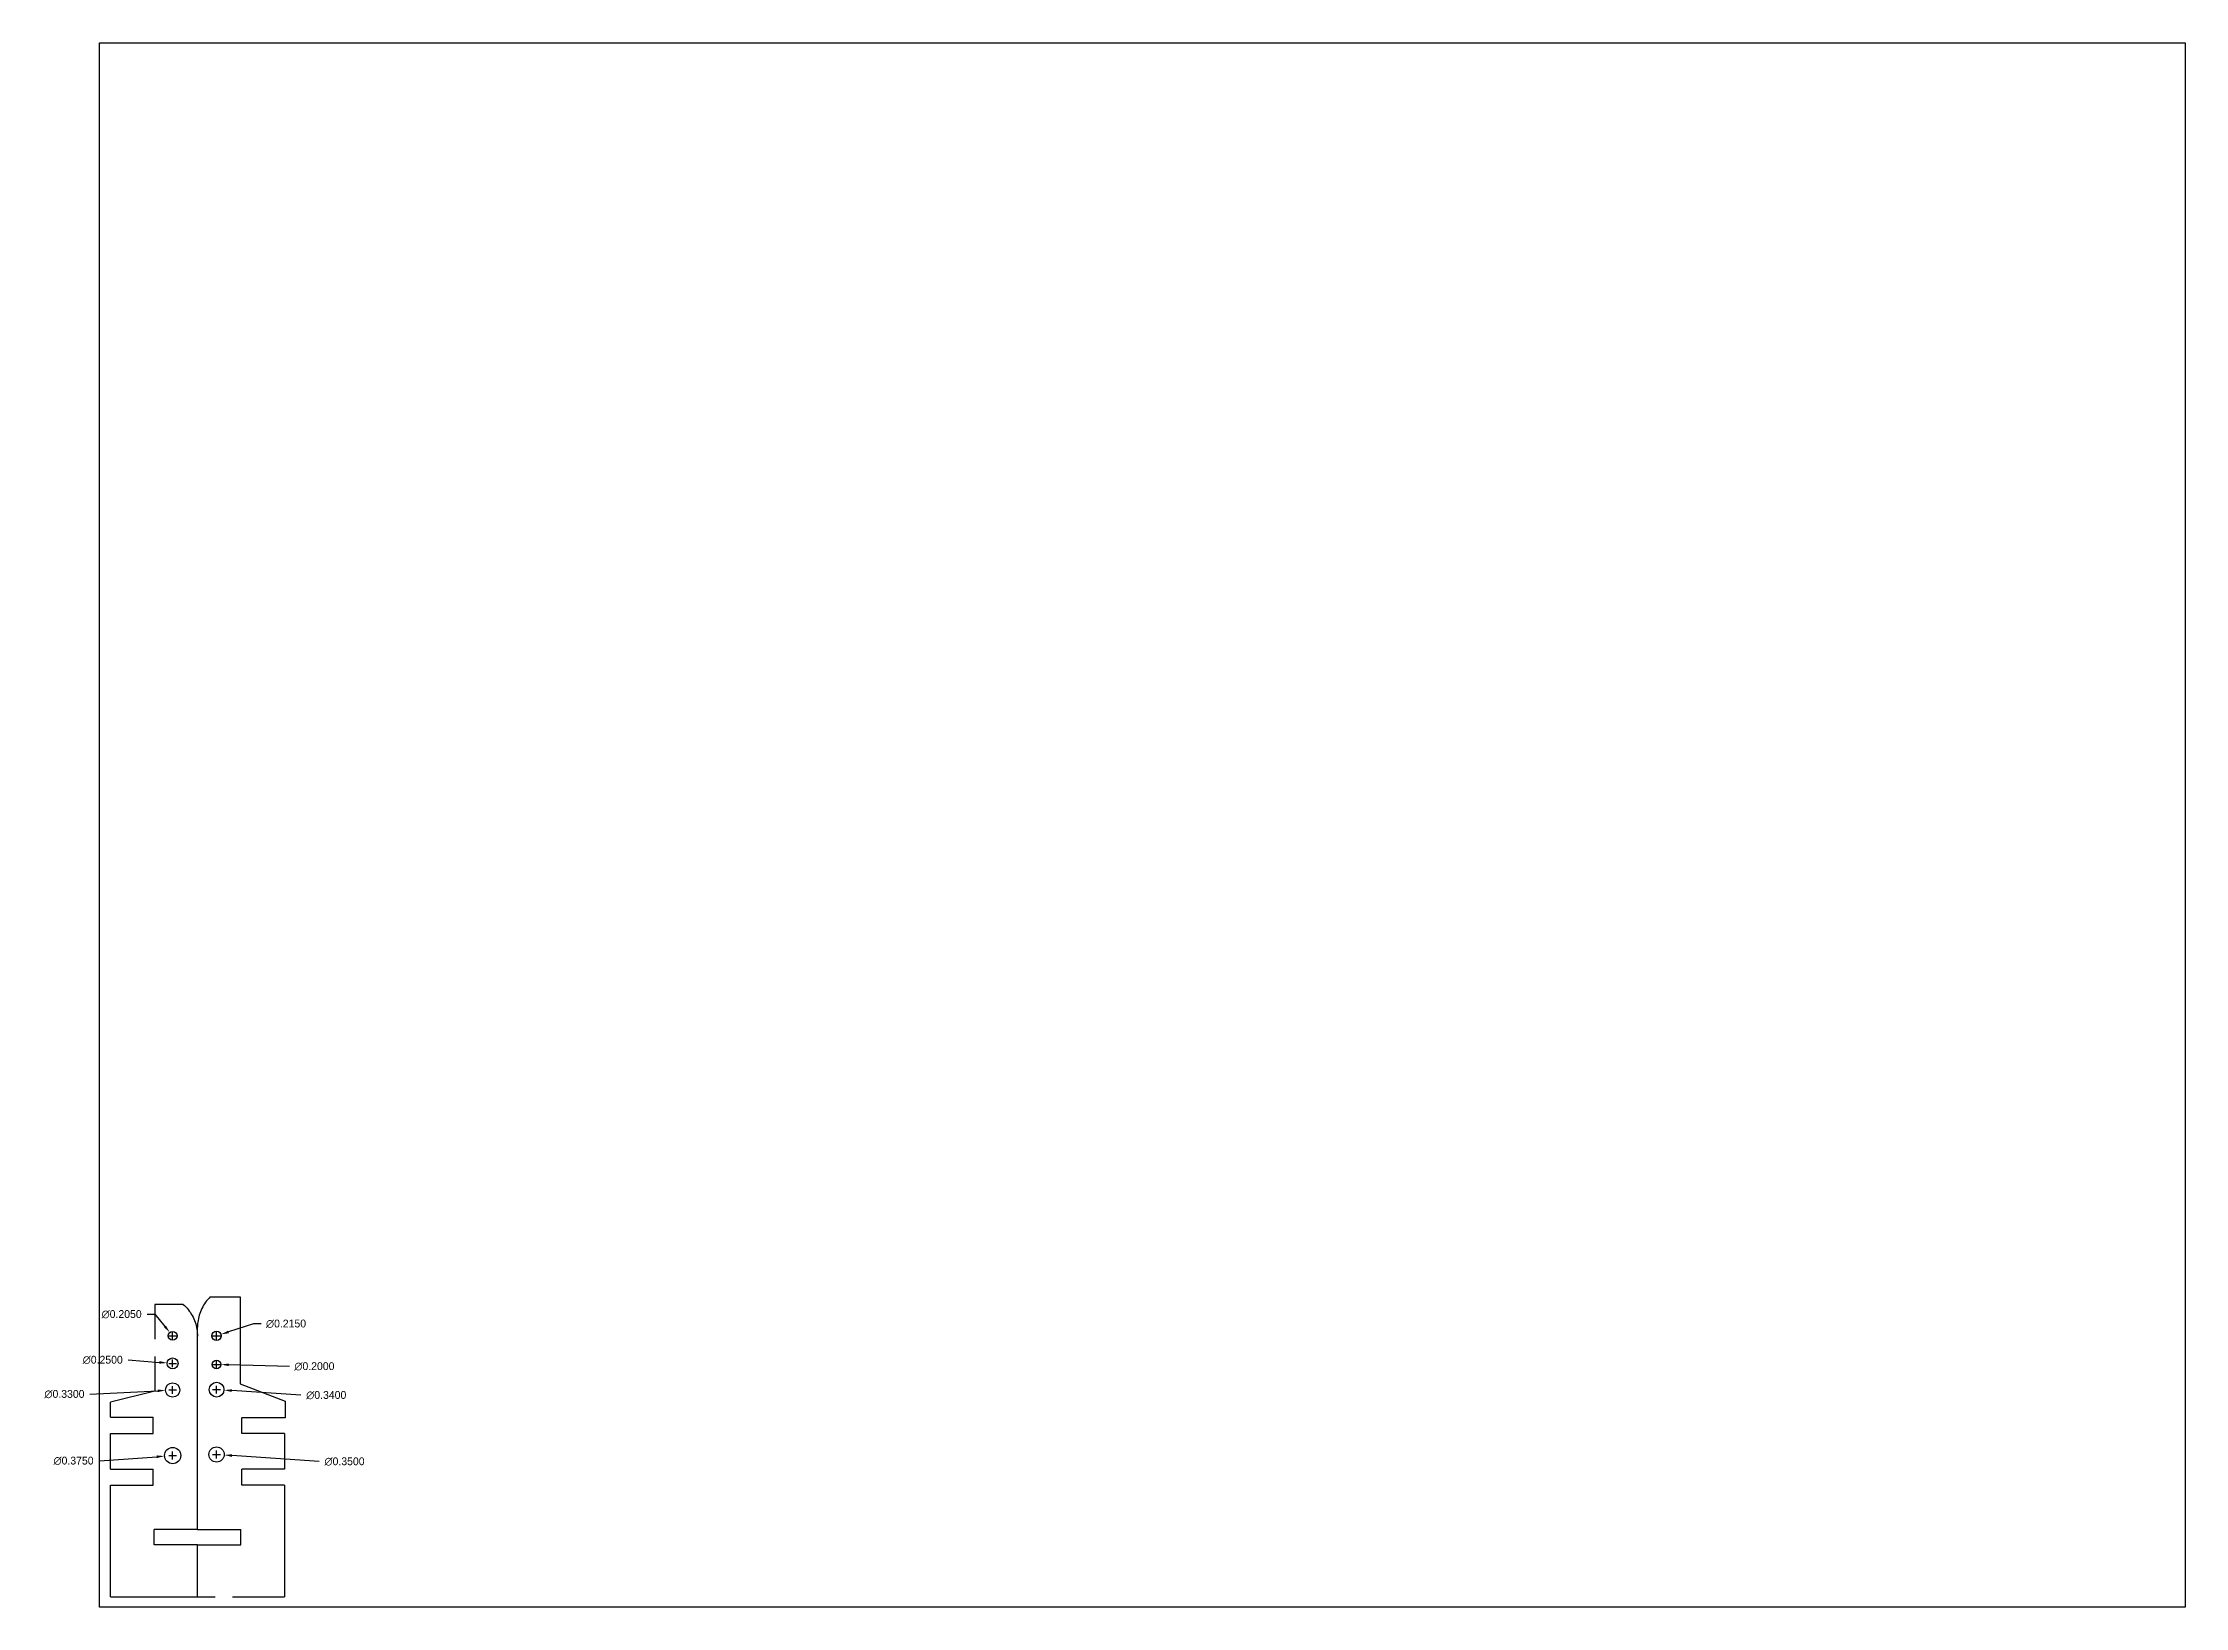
# Model space of a CAD drawing. Header units: inches. Extents: x -1514 to 1282, y -2074 to 286.
# Drawn here: x -572.99 to -523.68, y -416.37 to -380.37 of the extents above; entities that cross this region are included whole.
import ezdxf

# ---------------------------------------------------------------- set-up
doc = ezdxf.new("R2010")
doc.units = ezdxf.units.IN
doc.header["$LTSCALE"] = 0.1
doc.header["$MEASUREMENT"] = 0
doc.layers.add('pic', color=1, linetype='Continuous')
doc.dimstyles.get("Standard").update_dxf_attribs({"dimtxt": 0.18, "dimasz": 0.18, "dimexe": 0.18, "dimexo": 0.0625, "dimgap": 0.09, "dimtad": 0, "dimtih": 1, "dimtoh": 1, "dimdec": 4, "dimzin": 0, "dimdsep": 46, "dimtxsty": 'Standard', "dimcen": 0.09, "dimadec": 0, "dimazin": 0, "dimtfac": 1, "dimtdec": 4, "dimtofl": 0, "dimtmove": 0, "dimatfit": 3, "dimfxl": 1, "dimtolj": 1, "dimtzin": 0, "dimarcsym": 0})

# ---------------------------------------------------------------- blocks, each defined once
blk = doc.blocks.new('*D99')
at = {"layer": 'Defpoints', "color": 0, "transparency": 16777216}
for p in [(-570.069, -410.052), (-569.938, -410.21)]:
    blk.add_point(p, dxfattribs=at)
at = {"layer": 'pic', "color": 0, "lineweight": -2, "transparency": 16777216}
for p, q in [((-570.593, -409.635), (-570.413, -409.635)), ((-570.413, -409.635), (-570.183, -409.913)), ((-570.094, -410.131), (-569.914, -410.131)), ((-570.004, -410.221), (-570.004, -410.041))]:
    blk.add_line(p, q, dxfattribs=at)
at = {"layer": 'pic', "color": 0, "transparency": 16777216}
blk.add_solid([(-570.16, -409.894), (-570.206, -409.932), (-570.069, -410.052)], dxfattribs=at)
at = {"layer": 'pic', "color": 0, "transparency": 16777216, "insert": (-571.178, -409.635), "char_height": 0.18, "attachment_point": 5}
blk.add_mtext('\\A1;∅0.2050', dxfattribs=at)
blk = doc.blocks.new('*D100')
at = {"layer": 'Defpoints', "color": 0, "transparency": 16777216}
for p in [(-569.095, -410.164), (-568.89, -410.097)]:
    blk.add_point(p, dxfattribs=at)
at = {"layer": 'pic', "color": 0, "lineweight": -2, "transparency": 16777216}
for p, q in [((-569.083, -410.131), (-568.903, -410.131)), ((-568.993, -410.221), (-568.993, -410.041)), ((-568.144, -409.853), (-568.719, -410.041)), ((-567.964, -409.853), (-568.144, -409.853))]:
    blk.add_line(p, q, dxfattribs=at)
at = {"layer": 'pic', "color": 0, "transparency": 16777216}
blk.add_solid([(-568.729, -410.013), (-568.71, -410.07), (-568.89, -410.097)], dxfattribs=at)
at = {"layer": 'pic', "color": 0, "transparency": 16777216, "insert": (-567.394, -409.853), "char_height": 0.18, "attachment_point": 5}
blk.add_mtext('\\A1;∅0.2150', dxfattribs=at)
blk = doc.blocks.new('*D101')
at = {"layer": 'Defpoints', "color": 0, "transparency": 16777216}
for p in [(-570.128, -410.754), (-569.879, -410.773)]:
    blk.add_point(p, dxfattribs=at)
at = {"layer": 'pic', "color": 0, "lineweight": -2, "transparency": 16777216}
for p, q in [((-571.028, -410.686), (-570.308, -410.741)), ((-570.004, -410.854), (-570.004, -410.674)), ((-570.094, -410.764), (-569.914, -410.764))]:
    blk.add_line(p, q, dxfattribs=at)
at = {"layer": 'pic', "color": 0, "transparency": 16777216}
blk.add_solid([(-570.305, -410.711), (-570.31, -410.771), (-570.128, -410.754)], dxfattribs=at)
at = {"layer": 'pic', "color": 0, "transparency": 16777216, "insert": (-571.613, -410.686), "char_height": 0.18, "attachment_point": 5}
blk.add_mtext('\\A1;∅0.2500', dxfattribs=at)
blk = doc.blocks.new('*D102')
at = {"layer": 'Defpoints', "color": 0, "transparency": 16777216}
for p in [(-570.168, -411.386), (-569.839, -411.369)]:
    blk.add_point(p, dxfattribs=at)
at = {"layer": 'pic', "color": 0, "lineweight": -2, "transparency": 16777216}
for p, q in [((-571.909, -411.473), (-570.348, -411.395)), ((-570.094, -411.377), (-569.914, -411.377)), ((-570.004, -411.467), (-570.004, -411.287))]:
    blk.add_line(p, q, dxfattribs=at)
at = {"layer": 'pic', "color": 0, "transparency": 16777216}
blk.add_solid([(-570.35, -411.365), (-570.347, -411.425), (-570.168, -411.386)], dxfattribs=at)
at = {"layer": 'pic', "color": 0, "transparency": 16777216, "insert": (-572.494, -411.473), "char_height": 0.18, "attachment_point": 5}
blk.add_mtext('\\A1;∅0.3300', dxfattribs=at)
blk = doc.blocks.new('*D103')
at = {"layer": 'Defpoints', "color": 0, "transparency": 16777216}
for p in [(-570.191, -412.899), (-569.817, -412.872)]:
    blk.add_point(p, dxfattribs=at)
at = {"layer": 'pic', "color": 0, "lineweight": -2, "transparency": 16777216}
for p, q in [((-571.685, -413.008), (-570.37, -412.912)), ((-570.094, -412.885), (-569.914, -412.885)), ((-570.004, -412.975), (-570.004, -412.795))]:
    blk.add_line(p, q, dxfattribs=at)
at = {"layer": 'pic', "color": 0, "transparency": 16777216}
blk.add_solid([(-570.372, -412.882), (-570.368, -412.942), (-570.191, -412.899)], dxfattribs=at)
at = {"layer": 'pic', "color": 0, "transparency": 16777216, "insert": (-572.285, -413.008), "char_height": 0.18, "attachment_point": 5}
blk.add_mtext('\\A1;∅0.3750', dxfattribs=at)
blk = doc.blocks.new('*D104')
at = {"layer": 'Defpoints', "color": 0, "transparency": 16777216}
for p in [(-569.093, -410.787), (-568.893, -410.792)]:
    blk.add_point(p, dxfattribs=at)
at = {"layer": 'pic', "color": 0, "lineweight": -2, "transparency": 16777216}
for p, q in [((-568.993, -410.879), (-568.993, -410.699)), ((-569.083, -410.789), (-568.903, -410.789)), ((-567.311, -410.834), (-568.713, -410.797))]:
    blk.add_line(p, q, dxfattribs=at)
at = {"layer": 'pic', "color": 0, "transparency": 16777216}
blk.add_solid([(-568.712, -410.767), (-568.714, -410.827), (-568.893, -410.792)], dxfattribs=at)
at = {"layer": 'pic', "color": 0, "transparency": 16777216, "insert": (-566.741, -410.834), "char_height": 0.18, "attachment_point": 5}
blk.add_mtext('\\A1;∅0.2000', dxfattribs=at)
blk = doc.blocks.new('*D105')
at = {"layer": 'Defpoints', "color": 0, "transparency": 16777216}
for p in [(-569.162, -411.358), (-568.823, -411.38)]:
    blk.add_point(p, dxfattribs=at)
at = {"layer": 'pic', "color": 0, "lineweight": -2, "transparency": 16777216}
for p, q in [((-569.083, -411.369), (-568.903, -411.369)), ((-568.993, -411.459), (-568.993, -411.279)), ((-567.053, -411.497), (-568.643, -411.392))]:
    blk.add_line(p, q, dxfattribs=at)
at = {"layer": 'pic', "color": 0, "transparency": 16777216}
blk.add_solid([(-568.641, -411.362), (-568.645, -411.422), (-568.823, -411.38)], dxfattribs=at)
at = {"layer": 'pic', "color": 0, "transparency": 16777216, "insert": (-566.468, -411.497), "char_height": 0.18, "attachment_point": 5}
blk.add_mtext('\\A1;∅0.3400', dxfattribs=at)
blk = doc.blocks.new('*D106')
at = {"layer": 'Defpoints', "color": 0, "transparency": 16777216}
for p in [(-569.167, -412.849), (-568.818, -412.873)]:
    blk.add_point(p, dxfattribs=at)
at = {"layer": 'pic', "color": 0, "lineweight": -2, "transparency": 16777216}
for p, q in [((-569.083, -412.861), (-568.903, -412.861)), ((-568.993, -412.951), (-568.993, -412.771)), ((-566.633, -413.024), (-568.638, -412.886))]:
    blk.add_line(p, q, dxfattribs=at)
at = {"layer": 'pic', "color": 0, "transparency": 16777216}
blk.add_solid([(-568.636, -412.856), (-568.641, -412.916), (-568.818, -412.873)], dxfattribs=at)
at = {"layer": 'pic', "color": 0, "transparency": 16777216, "insert": (-566.048, -413.024), "char_height": 0.18, "attachment_point": 5}
blk.add_mtext('\\A1;∅0.3500', dxfattribs=at)

msp = doc.modelspace()

# ---------------------------------------------------------------- linework, layer by layer
at = {"color": 7, "linetype": 'Continuous', "lineweight": 25}
for p, q in [((-569.13809, -409.23425), (-568.4525, -409.23425)), ((-569.758, -409.40732), (-570.4125, -409.40732)), ((-571.4325, -411.99878), (-571.4325, -411.65596)), ((-571.4325, -413.19809), (-571.4325, -412.37678)), ((-567.4325, -412.37678), (-567.4325, -413.19809)), ((-567.4325, -413.56809), (-567.4325, -416.13957))]:
    msp.add_line(p, q, dxfattribs=at)
for p, q in [((-568.4525, -409.23425), (-568.4525, -411.23425)), ((-570.4125, -409.40732), (-570.4125, -410.20732)), ((-569.4325, -414.5852), (-569.4325, -409.93471)), ((-570.4125, -410.60732), (-570.4125, -411.40732)), ((-570.4125, -411.40732), (-571.4325, -411.65596)), ((-568.4525, -411.23425), (-567.41165, -411.6357)), ((-567.41165, -411.6357), (-567.41165, -412.02078)), ((-571.4325, -411.99878), (-570.4545, -411.99878)), ((-570.4545, -412.37678), (-570.4545, -411.99878)), ((-567.41165, -412.02078), (-568.4105, -412.02078)), ((-568.4105, -412.37678), (-568.4105, -412.02078)), ((-571.4325, -412.37678), (-570.4545, -412.37678)), ((-567.4325, -412.37678), (-568.4105, -412.37678)), ((-571.4325, -413.19809), (-570.4545, -413.19809)), ((-571.4325, -413.56809), (-570.4545, -413.56809)), ((-571.4325, -416.13957), (-571.4325, -413.56809)), ((-570.4545, -413.56809), (-570.4545, -413.19809)), ((-567.4325, -413.19809), (-568.4105, -413.19809)), ((-568.4105, -413.56809), (-568.4105, -413.19809)), ((-567.4325, -413.56809), (-568.4105, -413.56809)), ((-569.4325, -414.5852), (-570.43135, -414.5852)), ((-570.43135, -414.9412), (-570.43135, -414.5852)), ((-569.4325, -414.5852), (-568.43365, -414.5852)), ((-568.43365, -414.9412), (-568.43365, -414.5852)), ((-569.4325, -414.9412), (-570.43135, -414.9412)), ((-569.4325, -416.13957), (-569.4325, -414.9412)), ((-569.4325, -414.9412), (-568.43365, -414.9412)), ((-571.4325, -416.13957), (-569.02392, -416.13957)), ((-568.62392, -416.13957), (-567.4325, -416.13957))]:
    msp.add_line(p, q)
for centre, radius in [((-570.00359, -410.13064), 0.1025), ((-568.99264, -410.13064), 0.1075), ((-570.00359, -410.76351), 0.125), ((-568.99264, -410.78938), 0.1), ((-570.00359, -411.3772), 0.165), ((-568.99264, -411.36871), 0.17), ((-568.99264, -412.86128), 0.175), ((-570.00359, -412.88538), 0.1875)]:
    msp.add_circle(centre, radius)
for points, knots in [([(-569.13809, -409.23425), (-569.21648, -409.31102), (-569.28269, -409.40239), (-569.33125, -409.50078), (-569.37981, -409.59917), (-569.41206, -409.7073), (-569.42532, -409.81621), (-569.4301, -409.85549), (-569.4325, -409.89514), (-569.4325, -409.93471)], [0, 0, 0, 0, 0.0083607479, 0.0083607479, 0.0083607479, 0.0167214006, 0.0167214006, 0.0167214006, 0.0196994958, 0.0196994958, 0.0196994958, 0.0196994958]), ([(-569.758, -409.40732), (-569.67636, -409.48061), (-569.60625, -409.56902), (-569.55348, -409.66521), (-569.50071, -409.7614), (-569.46382, -409.86801), (-569.44582, -409.97623), (-569.43697, -410.02942), (-569.4325, -410.08353), (-569.4325, -410.13745)], [0, 0, 0, 0, 0.0083602983, 0.0083602983, 0.0083602983, 0.0167199135, 0.0167199135, 0.0167199135, 0.0207842156, 0.0207842156, 0.0207842156, 0.0207842156])]:
    msp.add_open_spline(points, degree=3, knots=knots, dxfattribs=at)
at = {"layer": 'pic', "color": 1}
msp.add_lwpolyline([(-571.68465, -380.37443), (-523.68465, -380.37443), (-523.68465, -416.37443), (-571.68465, -416.37443)], close=True, dxfattribs=at)

# ---------------------------------------------------------------- dimensions: what is measured, and where the dimension line sits
at = {"layer": 'pic'}
for p1, p2, picture, middle in [((-569.93839, -410.20973), (-570.0688, -410.05156), '*D99', (-571.1775, -409.63469)), ((-569.0948, -410.1641), (-568.89049, -410.09718), '*D100', (-567.39449, -409.85283)), ((-569.87894, -410.77289), (-570.12824, -410.75413), '*D101', (-571.0279, -410.68643)), ((-569.09261, -410.7867), (-568.89268, -410.79206), '*D104', (-567.31064, -410.83446)), ((-569.8388, -411.36889), (-570.16838, -411.38551), '*D102', (-571.90851, -411.47329)), ((-569.16228, -411.35751), (-568.82301, -411.3799), '*D105', (-567.05347, -411.49667)), ((-569.81659, -412.87173), (-570.19059, -412.89903), '*D103', (-571.68465, -413.00806)), ((-569.16723, -412.84926), (-568.81806, -412.87329), '*D106', (-566.63265, -413.02364))]:
    dim = msp.add_diameter_dim_2p(p1=p1, p2=p2, dimstyle='Standard', dxfattribs=at)
    dim.commit()
    dim.dimension.update_dxf_attribs({"geometry": picture, "text_midpoint": middle, "dimtype": 163})

doc.saveas('drawing.dxf')
